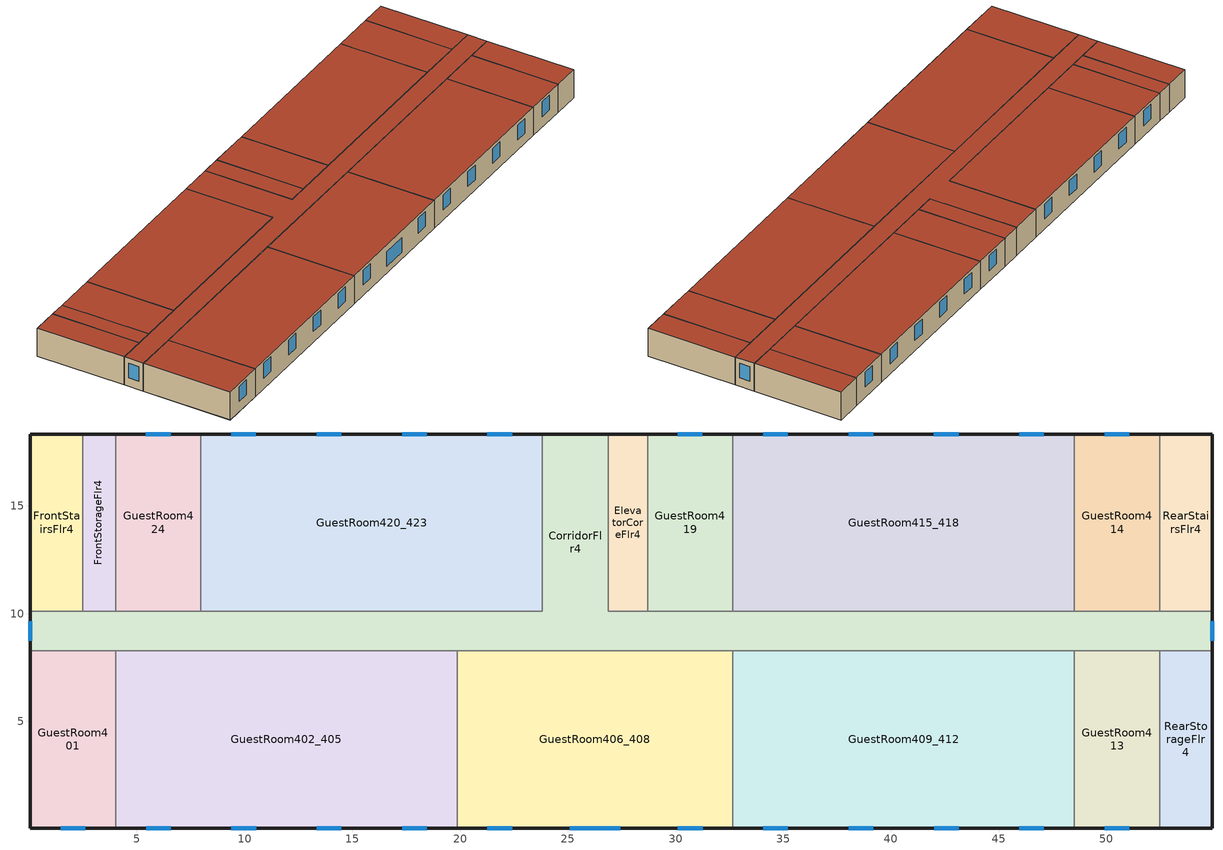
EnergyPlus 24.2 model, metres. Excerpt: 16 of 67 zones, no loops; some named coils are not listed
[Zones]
RearStairsFlr4
 floor to RearStairsFlr3 (int_slab_floor): 54.91,10.11 52.47,10.11 52.47,18.34 54.91,18.34 z8.84
 wall outside (nonres_ext_wall_top): 54.91,10.11 54.91,18.34 52.47,18.34 z8.84:11.58
 wall to GuestRoom414 (int_wall): 52.47,18.34 52.47,10.11 z8.84:11.58
 wall to CorridorFlr4 (int_wall): 52.47,10.11 54.91,10.11 z8.84:11.58
 roof outside (nonres_roof): 52.47,10.11 54.91,10.11 54.91,18.34 52.47,18.34 z11.58
CorridorFlr4
 floor to CorridorFlr3 (int_slab_floor): 54.91,8.28 0.05,8.28 0.05,10.11 23.82,10.11 23.82,18.34 26.87,18.34 26.87,10.11 54.91,10.11 z8.84
 wall outside (nonres_ext_wall_top): 54.91,8.28 54.91,10.11 / 26.87,18.34 23.82,18.34 / 0.05,10.11 0.05,8.28 z8.84:11.58
 wall to GuestRoom414 (int_wall): 52.47,10.11 48.51,10.11 z8.84:11.58
 wall to GuestRoom415_418 (int_wall): 48.51,10.11 32.66,10.11 z8.84:11.58
 wall to GuestRoom419 (int_wall): 32.66,10.11 28.7,10.11 z8.84:11.58
 wall to ElevatorCoreFlr4 (int_wall): 28.7,10.11 26.87,10.11 26.87,18.34 z8.84:11.58
 wall to GuestRoom420_423 (int_wall): 23.82,18.34 23.82,10.11 7.97,10.11 z8.84:11.58
 wall to GuestRoom424 (int_wall): 7.97,10.11 4.01,10.11 z8.84:11.58
 wall to FrontStorageFlr4 (int_wall): 4.01,10.11 2.49,10.11 z8.84:11.58
 wall to FrontStairsFlr4 (int_wall): 2.49,10.11 0.05,10.11 z8.84:11.58
 wall to GuestRoom401 (int_wall): 0.05,8.28 4.01,8.28 z8.84:11.58
 wall to GuestRoom402_405 (int_wall): 4.01,8.28 19.86,8.28 z8.84:11.58
 wall to GuestRoom406_408 (int_wall): 19.86,8.28 32.66,8.28 z8.84:11.58
 wall to GuestRoom409_412 (int_wall): 32.66,8.28 48.51,8.28 z8.84:11.58
 wall to GuestRoom413 (int_wall): 48.51,8.28 52.47,8.28 z8.84:11.58
 wall to RearStorageFlr4 (int_wall): 52.47,8.28 54.91,8.28 z8.84:11.58
 window (NonresWindow_U_0.248_SHGC_0.21): 54.91,8.73 54.91,9.66 / 0.05,9.66 0.05,8.73 z9.68:11.1
 roof outside (nonres_roof): 0.05,8.28 54.91,8.28 54.91,10.11 26.87,10.11 26.87,18.34 23.82,18.34 23.82,10.11 0.05,10.11 z11.58
RearStorageFlr4
 floor to RearStorageFlr3 (int_slab_floor): 54.91,0.05 52.47,0.05 52.47,8.28 54.91,8.28 z8.84
 wall outside (nonres_ext_wall_top): 52.47,0.05 54.91,0.05 54.91,8.28 z8.84:11.58
 wall to GuestRoom413 (int_wall): 52.47,8.28 52.47,0.05 z8.84:11.58
 roof outside (nonres_roof): 52.47,0.05 54.91,0.05 54.91,8.28 52.47,8.28 z11.58
GuestRoom401
 floor to GuestRoom301 (int_slab_floor): 4.01,0.05 0.05,0.05 0.05,8.28 4.01,8.28 z8.84
 wall outside (res_ext_wall_top): 0.05,8.28 0.05,0.05 4.01,0.05 z8.84:11.58
 wall to GuestRoom402_405 (int_wall): 4.01,0.05 4.01,8.28 z8.84:11.58
 window (ResWindow_U_0.248_SHGC_0.21): 1.46,0.05 2.6,0.05 z9.86:11.3
 roof outside (res_roof): 0.05,0.05 4.01,0.05 4.01,8.28 0.05,8.28 z11.58
GuestRoom402_405
 floor to GuestRoom302_305 (int_slab_floor): 19.86,0.05 4.01,0.05 4.01,8.28 19.86,8.28 z8.84
 wall outside (res_ext_wall_top): 4.01,0.05 19.86,0.05 z8.84:11.58
 wall to GuestRoom406_408 (int_wall): 19.86,0.05 19.86,8.28 z8.84:11.58
 window (ResWindow_U_0.248_SHGC_0.21): 5.42,0.05 6.56,0.05 / 9.39,0.05 10.53,0.05 / 13.35,0.05 14.49,0.05 / 17.31,0.05 18.45,0.05 z9.86:11.3
 roof outside (res_roof): 4.01,0.05 19.86,0.05 19.86,8.28 4.01,8.28 z11.58
GuestRoom406_408
 floor to GuestRoom306_308 (int_slab_floor): 32.66,0.05 19.86,0.05 19.86,8.28 32.66,8.28 z8.84
 wall outside (res_ext_wall_top): 19.86,0.05 32.66,0.05 z8.84:11.58
 wall to GuestRoom409_412 (int_wall): 32.66,0.05 32.66,8.28 z8.84:11.58
 window (ResWindow_U_0.248_SHGC_0.21): 21.27,0.05 22.41,0.05 / 30.11,0.05 31.25,0.05 z9.86:11.3; 25.08,0.05 27.44,0.05 z9.49:10.93
 roof outside (res_roof): 19.86,0.05 32.66,0.05 32.66,8.28 19.86,8.28 z11.58
GuestRoom409_412
 floor to GuestRoom309_312 (int_slab_floor): 48.51,0.05 32.66,0.05 32.66,8.28 48.51,8.28 z8.84
 wall outside (res_ext_wall_top): 32.66,0.05 48.51,0.05 z8.84:11.58
 wall to GuestRoom413 (int_wall): 48.51,0.05 48.51,8.28 z8.84:11.58
 window (ResWindow_U_0.248_SHGC_0.21): 34.07,0.05 35.22,0.05 / 38.04,0.05 39.18,0.05 / 42,0.05 43.14,0.05 / 45.96,0.05 47.1,0.05 z9.86:11.3
 roof outside (res_roof): 32.66,0.05 48.51,0.05 48.51,8.28 32.66,8.28 z11.58
GuestRoom413
 floor to GuestRoom313 (int_slab_floor): 52.47,0.05 48.51,0.05 48.51,8.28 52.47,8.28 z8.84
 wall outside (res_ext_wall_top): 48.51,0.05 52.47,0.05 z8.84:11.58
 window (ResWindow_U_0.248_SHGC_0.21): 49.92,0.05 51.07,0.05 z9.86:11.3
 roof outside (res_roof): 48.51,0.05 52.47,0.05 52.47,8.28 48.51,8.28 z11.58
GuestRoom414
 floor to GuestRoom314 (int_slab_floor): 52.47,10.11 48.51,10.11 48.51,18.34 52.47,18.34 z8.84
 wall outside (res_ext_wall_top): 52.47,18.34 48.51,18.34 z8.84:11.58
 wall to GuestRoom415_418 (int_wall): 48.51,18.34 48.51,10.11 z8.84:11.58
 window (ResWindow_U_0.248_SHGC_0.21): 51.06,18.34 49.92,18.34 z9.86:11.3
 roof outside (res_roof): 48.51,10.11 52.47,10.11 52.47,18.34 48.51,18.34 z11.58
GuestRoom415_418
 floor to GuestRoom315_318 (int_slab_floor): 48.51,10.11 32.66,10.11 32.66,18.34 48.51,18.34 z8.84
 wall outside (res_ext_wall_top): 48.51,18.34 32.66,18.34 z8.84:11.58
 wall to GuestRoom419 (int_wall): 32.66,18.34 32.66,10.11 z8.84:11.58
 window (ResWindow_U_0.248_SHGC_0.21): 47.1,18.34 45.96,18.34 / 43.14,18.34 42,18.34 / 39.18,18.34 38.03,18.34 / 35.21,18.34 34.07,18.34 z9.86:11.3
 roof outside (res_roof): 32.66,10.11 48.51,10.11 48.51,18.34 32.66,18.34 z11.58
ElevatorCoreFlr4
 floor to ElevatorCoreFlr3 (int_slab_floor): 28.7,10.11 26.87,10.11 26.87,18.34 28.7,18.34 z8.84
 wall outside (nonres_ext_wall_top): 28.7,18.34 26.87,18.34 z8.84:11.58
 wall to GuestRoom419 (int_wall): 28.7,10.11 28.7,18.34 z8.84:11.58
 roof outside (nonres_roof): 26.87,10.11 28.7,10.11 28.7,18.34 26.87,18.34 z11.58
GuestRoom419
 floor to GuestRoom319 (int_slab_floor): 32.66,10.11 28.7,10.11 28.7,18.34 32.66,18.34 z8.84
 wall outside (res_ext_wall_top): 32.66,18.34 28.7,18.34 z8.84:11.58
 window (ResWindow_U_0.248_SHGC_0.21): 31.25,18.34 30.11,18.34 z9.86:11.3
 roof outside (res_roof): 28.7,10.11 32.66,10.11 32.66,18.34 28.7,18.34 z11.58
GuestRoom420_423
 floor to GuestRoom320_323 (int_slab_floor): 23.82,10.11 7.97,10.11 7.97,18.34 23.82,18.34 z8.84
 wall outside (res_ext_wall_mid): 23.82,18.34 7.97,18.34 z8.84:11.58
 wall to GuestRoom424 (int_wall): 7.97,18.34 7.97,10.11 z8.84:11.58
 window (ResWindow_U_0.248_SHGC_0.21): 22.41,18.34 21.27,18.34 / 18.45,18.34 17.31,18.34 / 14.49,18.34 13.34,18.34 / 10.52,18.34 9.38,18.34 z9.86:11.3
 roof outside (res_roof): 7.97,10.11 23.82,10.11 23.82,18.34 7.97,18.34 z11.58
GuestRoom424
 floor to GuestRoom324 (int_slab_floor): 7.97,10.11 4.01,10.11 4.01,18.34 7.97,18.34 z8.84
 wall outside (res_ext_wall_top): 7.97,18.34 4.01,18.34 z8.84:11.58
 wall to FrontStorageFlr4 (int_wall): 4.01,18.34 4.01,10.11 z8.84:11.58
 window (ResWindow_U_0.248_SHGC_0.21): 6.56,18.34 5.42,18.34 z9.86:11.3
 roof outside (res_roof): 4.01,10.11 7.97,10.11 7.97,18.34 4.01,18.34 z11.58
FrontStorageFlr4
 floor to FrontStorageFlr3 (int_slab_floor): 4.01,10.11 2.49,10.11 2.49,18.34 4.01,18.34 z8.84
 wall outside (nonres_ext_wall_top): 4.01,18.34 2.49,18.34 z8.84:11.58
 wall to FrontStairsFlr4 (int_wall): 2.49,18.34 2.49,10.11 z8.84:11.58
 roof outside (nonres_roof): 2.49,10.11 4.01,10.11 4.01,18.34 2.49,18.34 z11.58
FrontStairsFlr4
 floor to FrontStairsFlr3 (int_slab_floor): 2.49,10.11 0.05,10.11 0.05,18.34 2.49,18.34 z8.84
 wall outside (nonres_ext_wall_top): 2.49,18.34 0.05,18.34 0.05,10.11 z8.84:11.58
 roof outside (nonres_roof): 0.05,10.11 2.49,10.11 2.49,18.34 0.05,18.34 z11.58
[Building]
HotelSmall: North Axis {deg}=180; Terrain=Suburbs; Loads Convergence Tolerance Value {W}=0.04; Temperature Convergence Tolerance Value {deltaC}=0.4; Solar Distribution=FullExterior; Maximum Number of Warmup Days=25; Minimum Number of Warmup Days=6
[Site:Location]
New.York-John.F.Kennedy.Intl.AP_NY_USA WMO=744860: Latitude {deg}=40.66; Longitude {deg}=-73.8; Time Zone {hr}=-5; Elevation {m}=7
[SizingPeriod:DesignDay] Day of Month=21; Dry-Bulb Temperature Range Modifier Type=DefaultMultipliers; Humidity Condition Type=Wetbulb; Barometric Pressure {Pa}=101241; Rain Indicator=No; Snow Indicator=No; Daylight Saving Time Indicator=No
Name | Month | Day Type | Maximum Dry-Bulb Temperature {C} | Daily Dry-Bulb Temperature Range {deltaC} | Wetbulb or DewPoint at Maximum Dry-Bulb {C} | Wind Speed {m/s} | Wind Direction {deg} | Solar Model Indicator | Sky Clearness | ASHRAE Clear Sky Optical Depth for Beam Irradiance (taub) | ASHRAE Clear Sky Optical Depth for Diffuse Irradiance (taud)
New.York-John.F.Kennedy.Intl.AP_NY_USA Ann Htg 99.6% Condns DB | 1 | WinterDesignDay | -10.7 | 0 | -10.7 | 7.5 | 320 | ASHRAEClearSky | 0
New.York-John.F.Kennedy.Intl.AP_NY_USA Ann Clg .4% Condns DB=>MWB | 7 | SummerDesignDay | 32.1 | 7.4 | 23.1 | 5.6 | 230 | ASHRAETau |  | 0.541 | 1.8
[Site:WaterMainsTemperature]
Calculation Method=Correlation; Annual Average Outdoor Air Temperature {C}=12.4667; Maximum Difference In Monthly Average Outdoor Air Temperatures {deltaC}=25.2
[Site:GroundTemperature:FCfactorMethod]
14, 7.3, 3.3, 1.2, -0.2, 5.6, 10.9, 16.1, 21.7, 25, 24.8, 19.9
[Material:NoMass] Thermal Absorptance=0.9; Solar Absorptance=0.7
Name | Roughness | Thermal Resistance {m2-K/W} | Visible Absorptance
CP02 CARPET PAD | VeryRough | 0.21648 | 0.8
Nonres_Roof_Insulation; Res_Roof_Insulation | MediumSmooth | 5.30668 | 0.7
Nonres_Exterior_Wall_Insulation_top; Res_Exterior_Wall_Insulation_top | MediumSmooth | 1.442 | 0.7
Res_Exterior_Wall_Insulation_mid | MediumSmooth | 1.8234 | 0.7
[Construction]
int_wall: G01 13mm gypsum board, G01 13mm gypsum board
int_slab_floor: 100mm Normalweight concrete floor, CP02 CARPET PAD
nonres_roof: F13 Built-up roofing, Nonres_Roof_Insulation, F08 Metal surface
res_roof: F13 Built-up roofing, Res_Roof_Insulation, F08 Metal surface
nonres_ext_wall_top: F07 25mm stucco, G01 16mm gypsum board, Nonres_Exterior_Wall_Insulation_top, G01 16mm gypsum board
res_ext_wall_mid: F07 25mm stucco, G01 16mm gypsum board, Res_Exterior_Wall_Insulation_mid, G01 16mm gypsum board
res_ext_wall_top: F07 25mm stucco, G01 16mm gypsum board, Res_Exterior_Wall_Insulation_top, G01 16mm gypsum board
NonresWindow_U_0.248_SHGC_0.21: Glazing Layer
ResWindow_U_0.248_SHGC_0.21: Residential Window Glazing Layer
[Material]
Name | Roughness | Thickness {m} | Conductivity {W/m-K} | Density {kg/m3} | Specific Heat {J/kg-K} | Thermal Absorptance | Solar Absorptance | Visible Absorptance
F07 25mm stucco | Smooth | 0.0254 | 0.72 | 1856 | 840 | 0.9 | 0.7 | 0.7
F08 Metal surface | Smooth | 0.0008 | 45.28 | 7824 | 500
F13 Built-up roofing | Rough | 0.0095 | 0.16 | 1120 | 1460 | 0.9 | 0.77
G01 13mm gypsum board | Smooth | 0.0127 | 0.16 | 800 | 1090 | 0.9 | 0.7 | 0.5
G01 16mm gypsum board | MediumSmooth | 0.0159 | 0.16 | 800 | 1090
100mm Normalweight concrete floor | MediumRough | 0.1016 | 2.31 | 2322 | 832
[WindowMaterial:SimpleGlazingSystem] U-Factor {W/m2-K}=1.40821; Solar Heat Gain Coefficient=0.21; Visible Transmittance=0.29
Glazing Layer; Residential Window Glazing Layer
[Zone] Type=1; Multiplier=1
RearStairsFlr4; CorridorFlr4; RearStorageFlr4; GuestRoom401; GuestRoom402_405; GuestRoom406_408; GuestRoom409_412; GuestRoom413; GuestRoom414; GuestRoom415_418; ElevatorCoreFlr4; GuestRoom419; GuestRoom420_423; GuestRoom424; FrontStorageFlr4; FrontStairsFlr4
[People] Number of People Calculation Method=People; Fraction Radiant=0.3; Sensible Heat Fraction=autocalculate; Activity Level Schedule=Activity_Sch; Mean Radiant Temperature Calculation Type=EnclosureAveraged
Name | Zone or ZoneList or Space or SpaceList | Number of People Schedule | Number of People
CorridorFlr4_People | CorridorFlr4 | AlwaysOff | 6.75
ElevatorCoreFlr4_People | ElevatorCoreFlr4 | AlwaysOff | 0.243
FrontStairsFlr4_People | FrontStairsFlr4 | AlwaysOff | 1.08
FrontStorageFlr4_People | FrontStorageFlr4 | AlwaysOff | 0.27
GuestRoom401_People | GuestRoom401 | GuestRoom_Occ_Sch | 1.5
GuestRoom402_405_People | GuestRoom402_405 | AlwaysOff | 6
GuestRoom406_408_People | GuestRoom406_408 | AlwaysOff | 4.5
GuestRoom409_412_People | GuestRoom409_412 | GuestRoom_Occ_Sch | 6
GuestRoom413_People | GuestRoom413 | AlwaysOff | 1.5
GuestRoom414_People | GuestRoom414 | AlwaysOff | 1.5
GuestRoom415_418_People | GuestRoom415_418 | GuestRoom_Occ_Sch | 6
GuestRoom419_People | GuestRoom419 | GuestRoom_Occ_Sch | 1.5
GuestRoom420_423_People | GuestRoom420_423 | GuestRoom_Occ_Sch | 6
GuestRoom424_People | GuestRoom424 | GuestRoom_Occ_Sch | 1.5
RearStairsFlr4_People | RearStairsFlr4 | AlwaysOff | 1.08
RearStorageFlr4_People | RearStorageFlr4 | AlwaysOff | 0.432
[Lights] Design Level Calculation Method=Watts/Area; Lighting Level {W}=0; Return Air Fraction=0; Fraction Radiant=0.7; Fraction Visible=0.2; Fraction Replaceable=1
Name | Zone or ZoneList or Space or SpaceList | Schedule | Watts per Floor Area {W/m2}
CorridorFlr4_Lights | CorridorFlr4 | ltg_sch_corridor | 5.115006
ElevatorCoreFlr4_Lights | ElevatorCoreFlr4 | ltg_sch_elevator | 0
FrontStairsFlr4_Lights | FrontStairsFlr4 | ltg_sch_stair | 4.553127
FrontStorageFlr4_Lights | FrontStorageFlr4 | ltg_sch_storage | 3.458439
GuestRoom401_Lights | GuestRoom401 | ltg_sch_guestroom | 4.4132
GuestRoom402_405_Lights | GuestRoom402_405 | alwaysoff | 4.4132
GuestRoom406_408_Lights | GuestRoom406_408 | alwaysoff | 4.4132
GuestRoom409_412_Lights | GuestRoom409_412 | ltg_sch_guestroom | 4.4132
GuestRoom413_Lights | GuestRoom413 | alwaysoff | 4.4132
GuestRoom414_Lights | GuestRoom414 | alwaysoff | 4.4132
GuestRoom415_418_Lights | GuestRoom415_418 | ltg_sch_guestroom | 4.4132
GuestRoom419_Lights | GuestRoom419 | ltg_sch_guestroom | 4.4132
GuestRoom420_423_Lights | GuestRoom420_423 | ltg_sch_guestroom | 4.4132
GuestRoom424_Lights | GuestRoom424 | ltg_sch_guestroom | 4.4132
RearStairsFlr4_Lights | RearStairsFlr4 | ltg_sch_stair | 4.553127
RearStorageFlr4_Lights | RearStorageFlr4 | ltg_sch_storage | 3.458439
[ElectricEquipment] Fraction Latent=0; Fraction Radiant=0.5; Fraction Lost=0
Name | Zone or ZoneList or Space or SpaceList | Schedule | Design Level Calculation Method | Design Level {W} | Watts per Floor Area {W/m2}
CorridorFlr4_PlugLoad | CorridorFlr4 | AlwaysOff | EquipmentLevel | 0
ElevatorCoreFlr4_PlugLoad | ElevatorCoreFlr4 | AlwaysOff | EquipmentLevel | 0
FrontStairsFlr4_PlugLoad | FrontStairsFlr4 | AlwaysOff | EquipmentLevel | 0
FrontStorageFlr4_PlugLoad | FrontStorageFlr4 | AlwaysOff | EquipmentLevel | 0
GuestRoom401_PlugLoad | GuestRoom401 | Guestroom_Eqp_Sch_Adva | Watts/Area |  | 11.8935
GuestRoom402_405_PlugLoad | GuestRoom402_405 | AlwaysOff | Watts/Area |  | 11.8935
GuestRoom406_408_PlugLoad | GuestRoom406_408 | AlwaysOff | Watts/Area |  | 11.8935
GuestRoom409_412_PlugLoad | GuestRoom409_412 | Guestroom_Eqp_Sch_Adva | Watts/Area |  | 11.8935
GuestRoom413_PlugLoad | GuestRoom413 | AlwaysOff | Watts/Area |  | 11.8935
GuestRoom414_PlugLoad | GuestRoom414 | AlwaysOff | Watts/Area |  | 11.8935
GuestRoom415_418_PlugLoad | GuestRoom415_418 | Guestroom_Eqp_Sch_Adva | Watts/Area |  | 11.8935
GuestRoom419_PlugLoad | GuestRoom419 | Guestroom_Eqp_Sch_Adva | Watts/Area |  | 11.8935
GuestRoom420_423_PlugLoad | GuestRoom420_423 | Guestroom_Eqp_Sch_Adva | Watts/Area |  | 11.8935
GuestRoom424_PlugLoad | GuestRoom424 | Guestroom_Eqp_Sch_Adva | Watts/Area |  | 11.8935
RearStairsFlr4_PlugLoad | RearStairsFlr4 | AlwaysOff | EquipmentLevel | 0
RearStorageFlr4_PlugLoad | RearStorageFlr4 | AlwaysOff | EquipmentLevel | 0
[ZoneInfiltration:DesignFlowRate] Design Flow Rate Calculation Method=Flow/ExteriorWallArea; Design Flow Rate {m3/s}=0; Flow Rate per Exterior Surface Area {m3/s-m2}=0.000569572; Constant Term Coefficient=0; Temperature Term Coefficient=0; Velocity Term Coefficient=0.224; Velocity Squared Term Coefficient=0
Name | Zone or ZoneList or Space or SpaceList | Schedule
CorridorFlr4_Infiltration | CorridorFlr4 | AlwaysOn
ElevatorCoreFlr4_Infiltration | ElevatorCoreFlr4 | AlwaysOn
FrontStairsFlr4_Infiltration | FrontStairsFlr4 | AlwaysOn
FrontStorageFlr4_Infiltration | FrontStorageFlr4 | AlwaysOn
GuestRoom401_Infiltration | GuestRoom401 | GuestRoom_Infil_Sch
GuestRoom402_405_Infiltration | GuestRoom402_405 | GuestRoom_Infil_Sch
GuestRoom406_408_Infiltration | GuestRoom406_408 | GuestRoom_Infil_Sch
GuestRoom409_412_Infiltration | GuestRoom409_412 | GuestRoom_Infil_Sch
GuestRoom413_Infiltration | GuestRoom413 | GuestRoom_Infil_Sch
GuestRoom414_Infiltration | GuestRoom414 | GuestRoom_Infil_Sch
GuestRoom415_418_Infiltration | GuestRoom415_418 | GuestRoom_Infil_Sch
GuestRoom419_Infiltration | GuestRoom419 | GuestRoom_Infil_Sch
GuestRoom420_423_Infiltration | GuestRoom420_423 | GuestRoom_Infil_Sch
GuestRoom424_Infiltration | GuestRoom424 | GuestRoom_Infil_Sch
RearStairsFlr4_Infiltration | RearStairsFlr4 | AlwaysOn
RearStorageFlr4_Infiltration | RearStorageFlr4 | AlwaysOn
[Exterior:Lights]
Exterior_Lights: Schedule=Exterior_Lgt_ALWAYS_ON; Design Level {W}=2361.05; Control Option=AstronomicalClock
[ThermostatSetpoint:DualSetpoint]
Name | Heating Setpoint Temperature Schedule | Cooling Setpoint Temperature Schedule
VacGuestRoom Thermostat Dual SP Control | VacGuestRoom_HtgSP_Sch | VacGuestRoom_ClgSP_Sch
S OccGuestRoom Thermostat Dual SP Control | OBCReset_S_OccGuestRoom_HtgSP_Sch_20min | OBCReset_S_OccGuestRoom_ClgSP_Sch_20min
N OccGuestRoom Thermostat Dual SP Control | OBCReset_N_OccGuestRoom_HtgSP_Sch_20min | OBCReset_N_OccGuestRoom_ClgSP_Sch_20min
CommonArea Thermostat Dual SP Control | CommonArea_HtgSP_Sch | CommonArea_ClgSP_Sch
[ThermostatSetpoint:SingleHeating]
SemiHeated_HtgSP: Setpoint Temperature Schedule=SemiHeated_HtgSP_Sch
[Sizing:Zone] Zone Cooling Design Supply Air Temperature Input Method=SupplyAirTemperature; Zone Cooling Design Supply Air Temperature {C}=14; Zone Heating Design Supply Air Temperature Input Method=SupplyAirTemperature; Zone Heating Design Supply Air Temperature {C}=50; Zone Cooling Design Supply Air Humidity Ratio {kgWater/kgDryAir}=0.008; Zone Heating Design Supply Air Humidity Ratio {kgWater/kgDryAir}=0.008; Cooling Design Air Flow Method=DesignDay; Cooling Design Air Flow Rate {m3/s}=0; Cooling Minimum Air Flow Fraction=0; Heating Design Air Flow Method=DesignDay; Heating Design Air Flow Rate {m3/s}=0; Zone Load Sizing Method=Sensible Load Only No Latent Load; Zone Latent Cooling Design Supply Air Humidity Ratio Input Method=HumidityRatioDifference; Zone Cooling Design Supply Air Humidity Ratio Difference {kgWater/kgDryAir}=0.005; Zone Latent Heating Design Supply Air Humidity Ratio Input Method=HumidityRatioDifference; Zone Humidification Design Supply Air Humidity Ratio Difference {kgWater/kgDryAir}=0.005
Name | Design Specification Outdoor Air Object
GuestRoom401 | SZ DSOA GuestRoom401
GuestRoom402_405 | SZ DSOA GuestRoom402_405
GuestRoom406_408 | SZ DSOA GuestRoom406_408
GuestRoom409_412 | SZ DSOA GuestRoom409_412
GuestRoom413 | SZ DSOA GuestRoom413
GuestRoom414 | SZ DSOA GuestRoom414
GuestRoom415_418 | SZ DSOA GuestRoom415_418
GuestRoom419 | SZ DSOA GuestRoom419
GuestRoom420_423 | SZ DSOA GuestRoom420_423
GuestRoom424 | SZ DSOA GuestRoom424
CorridorFlr4 | SZ DSOA CorridorFlr4
FrontStairsFlr4 | SZ DSOA FrontStairsFlr4
RearStairsFlr4 | SZ DSOA RearStairsFlr4
[DesignSpecification:OutdoorAir] Outdoor Air Method=Flow/Area
Name | Outdoor Air Flow per Zone Floor Area {m3/s-m2}
SZ DSOA GuestRoom401; SZ DSOA GuestRoom402_405; SZ DSOA GuestRoom409_412; SZ DSOA GuestRoom413; SZ DSOA GuestRoom414; SZ DSOA GuestRoom415_418; SZ DSOA GuestRoom419; SZ DSOA GuestRoom420_423; SZ DSOA GuestRoom424 | 0.000413347
SZ DSOA GuestRoom406_408 | 0.000405593
SZ DSOA CorridorFlr4; SZ DSOA FrontStairsFlr4; SZ DSOA RearStairsFlr4 | 0.0003048
[ZoneControl:Thermostat]
Name | Zone or ZoneList | Control Type Schedule | Control 1
GuestRoom401 Thermostat | GuestRoom401 | COMPACT HVAC-ALWAYS 4 | N OccGuestRoom Thermostat Dual SP Control
GuestRoom402_405 Thermostat | GuestRoom402_405 | COMPACT HVAC-ALWAYS 4 | VacGuestRoom Thermostat Dual SP Control
GuestRoom406_408 Thermostat | GuestRoom406_408 | COMPACT HVAC-ALWAYS 4 | VacGuestRoom Thermostat Dual SP Control
GuestRoom409_412 Thermostat | GuestRoom409_412 | COMPACT HVAC-ALWAYS 4 | N OccGuestRoom Thermostat Dual SP Control
GuestRoom413 Thermostat | GuestRoom413 | COMPACT HVAC-ALWAYS 4 | VacGuestRoom Thermostat Dual SP Control
GuestRoom414 Thermostat | GuestRoom414 | COMPACT HVAC-ALWAYS 4 | VacGuestRoom Thermostat Dual SP Control
GuestRoom415_418 Thermostat | GuestRoom415_418 | COMPACT HVAC-ALWAYS 4 | S OccGuestRoom Thermostat Dual SP Control
GuestRoom419 Thermostat | GuestRoom419 | COMPACT HVAC-ALWAYS 4 | S OccGuestRoom Thermostat Dual SP Control
GuestRoom420_423 Thermostat | GuestRoom420_423 | COMPACT HVAC-ALWAYS 4 | S OccGuestRoom Thermostat Dual SP Control
GuestRoom424 Thermostat | GuestRoom424 | COMPACT HVAC-ALWAYS 4 | S OccGuestRoom Thermostat Dual SP Control
CorridorFlr4 Thermostat | CorridorFlr4 | COMPACT HVAC-ALWAYS 4 | CommonArea Thermostat Dual SP Control
FrontStairsFlr4 Thermostat | FrontStairsFlr4 | COMPACT HVAC-ALWAYS 1 | SemiHeated_HtgSP
RearStairsFlr4 Thermostat | RearStairsFlr4 | COMPACT HVAC-ALWAYS 1 | SemiHeated_HtgSP
[ZoneHVAC:PackagedTerminalAirConditioner] Availability Schedule=COMPACT HVAC-ALWAYS 1; Cooling Supply Air Flow Rate {m3/s}=Autosize; Heating Supply Air Flow Rate {m3/s}=Autosize; No Load Supply Air Flow Rate {m3/s}=Autosize; No Load Supply Air Flow Rate Control Set To Low Speed=No; Cooling Outdoor Air Flow Rate {m3/s}=Autosize; Heating Outdoor Air Flow Rate {m3/s}=Autosize; No Load Outdoor Air Flow Rate {m3/s}=Autosize; Fan Placement=DrawThrough
Name | Supply Air Fan | Heating Coil | Cooling Coil | Supply Air Fan Operating Mode Schedule
213 PTAC | 213 PTAC Supply Fan | 213 PTAC Heating Coil | 213 PTAC PTAC Cooling Coil | Occ_Guestroom_Vent_Ctrl_20min
214 PTAC | 214 PTAC Supply Fan | 214 PTAC Heating Coil | 214 PTAC PTAC Cooling Coil | Occ_Guestroom_Vent_Ctrl_20min
215_218 PTAC | 215_218 PTAC Supply Fan | 215_218 PTAC Heating Coil | 215_218 PTAC PTAC Cooling Coil | Vac_Guestroom_Vent_Ctrl
219 PTAC | 219 PTAC Supply Fan | 219 PTAC Heating Coil | 219 PTAC PTAC Cooling Coil | Occ_Guestroom_Vent_Ctrl_20min
220_223 PTAC | 220_223 PTAC Supply Fan | 220_223 PTAC Heating Coil | 220_223 PTAC PTAC Cooling Coil | Occ_Guestroom_Vent_Ctrl_20min
224 PTAC | 224 PTAC Supply Fan | 224 PTAC Heating Coil | 224 PTAC PTAC Cooling Coil | Occ_Guestroom_Vent_Ctrl_20min
301 PTAC | 301 PTAC Supply Fan | 301 PTAC Heating Coil | 301 PTAC PTAC Cooling Coil | Vac_Guestroom_Vent_Ctrl
302_305 PTAC | 302_305 PTAC Supply Fan | 302_305 PTAC Heating Coil | 302_305 PTAC PTAC Cooling Coil | Vac_Guestroom_Vent_Ctrl
306_308 PTAC | 306_308 PTAC Supply Fan | 306_308 PTAC Heating Coil | 306_308 PTAC PTAC Cooling Coil | Vac_Guestroom_Vent_Ctrl
309_312 PTAC | 309_312 PTAC Supply Fan | 309_312 PTAC Heating Coil | 309_312 PTAC PTAC Cooling Coil | Occ_Guestroom_Vent_Ctrl_20min
313 PTAC | 313 PTAC Supply Fan | 313 PTAC Heating Coil | 313 PTAC PTAC Cooling Coil | Vac_Guestroom_Vent_Ctrl
314 PTAC | 314 PTAC Supply Fan | 314 PTAC Heating Coil | 314 PTAC PTAC Cooling Coil | Occ_Guestroom_Vent_Ctrl_20min
315_318 PTAC | 315_318 PTAC Supply Fan | 315_318 PTAC Heating Coil | 315_318 PTAC PTAC Cooling Coil | Occ_Guestroom_Vent_Ctrl_20min
319 PTAC | 319 PTAC Supply Fan | 319 PTAC Heating Coil | 319 PTAC PTAC Cooling Coil | Vac_Guestroom_Vent_Ctrl
320_323 PTAC | 320_323 PTAC Supply Fan | 320_323 PTAC Heating Coil | 320_323 PTAC PTAC Cooling Coil | Occ_Guestroom_Vent_Ctrl_20min
324 PTAC | 324 PTAC Supply Fan | 324 PTAC Heating Coil | 324 PTAC PTAC Cooling Coil | Vac_Guestroom_Vent_Ctrl
401 PTAC | 401 PTAC Supply Fan | 401 PTAC Heating Coil | 401 PTAC PTAC Cooling Coil | Occ_Guestroom_Vent_Ctrl_20min
402_405 PTAC | 402_405 PTAC Supply Fan | 402_405 PTAC Heating Coil | 402_405 PTAC PTAC Cooling Coil | Vac_Guestroom_Vent_Ctrl
406_408 PTAC | 406_408 PTAC Supply Fan | 406_408 PTAC Heating Coil | 406_408 PTAC PTAC Cooling Coil | Vac_Guestroom_Vent_Ctrl
409_412 PTAC | 409_412 PTAC Supply Fan | 409_412 PTAC Heating Coil | 409_412 PTAC PTAC Cooling Coil | Occ_Guestroom_Vent_Ctrl_20min
413 PTAC | 413 PTAC Supply Fan | 413 PTAC Heating Coil | 413 PTAC PTAC Cooling Coil | Vac_Guestroom_Vent_Ctrl
414 PTAC | 414 PTAC Supply Fan | 414 PTAC Heating Coil | 414 PTAC PTAC Cooling Coil | Vac_Guestroom_Vent_Ctrl
415_418 PTAC | 415_418 PTAC Supply Fan | 415_418 PTAC Heating Coil | 415_418 PTAC PTAC Cooling Coil | Occ_Guestroom_Vent_Ctrl_20min
419 PTAC | 419 PTAC Supply Fan | 419 PTAC Heating Coil | 419 PTAC PTAC Cooling Coil | Occ_Guestroom_Vent_Ctrl_20min
420_423 PTAC | 420_423 PTAC Supply Fan | 420_423 PTAC Heating Coil | 420_423 PTAC PTAC Cooling Coil | Occ_Guestroom_Vent_Ctrl_20min
424 PTAC | 424 PTAC Supply Fan | 424 PTAC Heating Coil | 424 PTAC PTAC Cooling Coil | Occ_Guestroom_Vent_Ctrl_20min
CorridorFlr1 PTAC | CorridorFlr1 PTAC Supply Fan | CorridorFlr1 PTAC Heating Coil | CorridorFlr1 PTAC PTAC Cooling Coil | AlwaysOn
CorridorFlr2 PTAC | CorridorFlr2 PTAC Supply Fan | CorridorFlr2 PTAC Heating Coil | CorridorFlr2 PTAC PTAC Cooling Coil | AlwaysOn
CorridorFlr3 PTAC | CorridorFlr3 PTAC Supply Fan | CorridorFlr3 PTAC Heating Coil | CorridorFlr3 PTAC PTAC Cooling Coil | AlwaysOn
CorridorFlr4 PTAC | CorridorFlr4 PTAC Supply Fan | CorridorFlr4 PTAC Heating Coil | CorridorFlr4 PTAC PTAC Cooling Coil | AlwaysOn
[Zone equipment]
GuestRoom401: 401 PTAC
GuestRoom402_405: 402_405 PTAC
GuestRoom406_408: 406_408 PTAC
GuestRoom409_412: 409_412 PTAC
GuestRoom413: 413 PTAC
GuestRoom414: 414 PTAC
GuestRoom415_418: 415_418 PTAC
GuestRoom419: 419 PTAC
GuestRoom420_423: 420_423 PTAC
GuestRoom424: 424 PTAC
CorridorFlr4: CorridorFlr4 PTAC
FrontStairsFlr4: FrontStairsFlr4 Unit Heater
RearStairsFlr4: RearStairsFlr4 Unit Heater
[Fan:OnOff] Availability Schedule=AlwaysOn; Fan Total Efficiency=0.52; Pressure Rise {Pa}=331.17; Maximum Flow Rate {m3/s}=autosize; Motor Efficiency=0.8; Motor In Airstream Fraction=1
101 PTAC Supply Fan; 102 PTAC Supply Fan; 103 PTAC Supply Fan; 104 PTAC Supply Fan; 105 PTAC Supply Fan; 201 PTAC Supply Fan; 202_205 PTAC Supply Fan; 206_208 PTAC Supply Fan; 209_212 PTAC Supply Fan; 213 PTAC Supply Fan; 214 PTAC Supply Fan; 215_218 PTAC Supply Fan; 219 PTAC Supply Fan; 220_223 PTAC Supply Fan; 224 PTAC Supply Fan; 301 PTAC Supply Fan; 302_305 PTAC Supply Fan; 306_308 PTAC Supply Fan; 309_312 PTAC Supply Fan; 313 PTAC Supply Fan; 314 PTAC Supply Fan; 315_318 PTAC Supply Fan; 319 PTAC Supply Fan; 320_323 PTAC Supply Fan; 324 PTAC Supply Fan; 401 PTAC Supply Fan; 402_405 PTAC Supply Fan; 406_408 PTAC Supply Fan; 409_412 PTAC Supply Fan; 413 PTAC Supply Fan; 414 PTAC Supply Fan; 415_418 PTAC Supply Fan; 419 PTAC Supply Fan; 420_423 PTAC Supply Fan; 424 PTAC Supply Fan; CorridorFlr1 PTAC Supply Fan; CorridorFlr2 PTAC Supply Fan; CorridorFlr3 PTAC Supply Fan; CorridorFlr4 PTAC Supply Fan
[ZoneVentilation:WindandStackOpenArea] Opening Area {m2}=0.0021; Opening Area Fraction Schedule=Sliding_Doors_Ventilation_Availability_SCH; Opening Effectiveness=autocalculate; Height Difference {m}=5.7909; Discharge Coefficient for Opening=autocalculate; Minimum Indoor Temperature {C}=18.89; Maximum Indoor Temperature {C}=25.56; Delta Temperature {deltaC}=-100; Minimum Outdoor Temperature {C}=15.56; Maximum Outdoor Temperature {C}=23.89; Maximum Wind Speed {m/s}=40
Name | Zone or Space | Effective Angle {deg}
GuestRoom401 Sliding Door Ventilation | GuestRoom401 | 0
GuestRoom409_412 Sliding Door Ventilation | GuestRoom409_412 | 0
GuestRoom415_418 Sliding Door Ventilation | GuestRoom415_418 | 180
GuestRoom419 Sliding Door Ventilation | GuestRoom419 | 180
GuestRoom420_423 Sliding Door Ventilation | GuestRoom420_423 | 180
GuestRoom424 Sliding Door Ventilation | GuestRoom424 | 180
[ZoneHVAC:UnitHeater] Availability Schedule=AlwaysOn; Maximum Supply Air Flow Rate {m3/s}=AUTOSIZE; Supply Air Fan Operation During No Heating=Yes; Maximum Hot Water or Steam Flow Rate {m3/s}=AUTOSIZE; Minimum Hot Water or Steam Flow Rate {m3/s}=0; Heating Convergence Tolerance=0.001
Name | Supply Air Fan | Heating Coil
FrontStairsFlr1 Unit Heater | FrontStairsFlr1 UnitHeater Fan | FrontStairsFlr1 UnitHeater Heating Coil
FrontStairsFlr2 Unit Heater | FrontStairsFlr2 UnitHeater Fan | FrontStairsFlr2 UnitHeater Heating Coil
FrontStairsFlr3 Unit Heater | FrontStairsFlr3 UnitHeater Fan | FrontStairsFlr3 UnitHeater Heating Coil
FrontStairsFlr4 Unit Heater | FrontStairsFlr4 UnitHeater Fan | FrontStairsFlr4 UnitHeater Heating Coil
RearStairsFlr1 Unit Heater | RearStairsFlr1 UnitHeater Fan | RearStairsFlr1 UnitHeater Heating Coil
RearStairsFlr2 Unit Heater | RearStairsFlr2 UnitHeater Fan | RearStairsFlr2 UnitHeater Heating Coil
RearStairsFlr3 Unit Heater | RearStairsFlr3 UnitHeater Fan | RearStairsFlr3 UnitHeater Heating Coil
RearStairsFlr4 Unit Heater | RearStairsFlr4 UnitHeater Fan | RearStairsFlr4 UnitHeater Heating Coil
MechanicalRoomFlr1 Unit Heater | MechRm UnitHeater Fan | MechRm UnitHeater Heating Coil
[Fan:ConstantVolume] Availability Schedule=AlwaysOn; Fan Total Efficiency=0.536; Pressure Rise {Pa}=49.8; Maximum Flow Rate {m3/s}=AUTOSIZE; Motor Efficiency=0.825; Motor In Airstream Fraction=1
FrontStairsFlr1 UnitHeater Fan; FrontStairsFlr2 UnitHeater Fan; FrontStairsFlr3 UnitHeater Fan; FrontStairsFlr4 UnitHeater Fan; RearStairsFlr1 UnitHeater Fan; RearStairsFlr2 UnitHeater Fan; RearStairsFlr3 UnitHeater Fan; RearStairsFlr4 UnitHeater Fan; MechRm UnitHeater Fan
[AvailabilityManager:Scheduled] Schedule=COMPACT HVAC-ALWAYS 1
SAC_FrontOffice Availability Manager; SAC_FrontLounge Availability Manager; SAC_MeetingRoom Availability Manager; SAC_EmployeeLounge Availability Manager; SAC_ExerciseCenter Availability Manager; SAC_Restroom Availability Manager
[EnergyManagementSystem:Actuator] Actuated Component Type=Schedule:Compact; Actuated Component Control Type=Schedule Value
Name | Actuated Component Unique
S_LivingUnit_CLGSETP_Actuator | OBCReset_S_OccGuestRoom_ClgSP_Sch_20min
S_LivingUnit_HTGSETP_Actuator | OBCReset_S_OccGuestRoom_HtgSP_Sch_20min
N_LivingUnit_CLGSETP_Actuator | OBCReset_N_OccGuestRoom_ClgSP_Sch_20min
N_LivingUnit_HTGSETP_Actuator | OBCReset_N_OccGuestRoom_HtgSP_Sch_20min
[EnergyManagementSystem:ProgramCallingManager]
Door_Switch_Enabled_Thermostat_Reset: BeginTimestepBeforePredictor; Door_Switch_Enabled_Thermostat_Reset_Program_N_LivingUnit; Door_Switch_Enabled_Thermostat_Reset_Program_S_LivingUnit
init_timesteps_after_doorshut_south_Program Manager: BeginNewEnvironment; init_timesteps_after_doorshut
[EnergyManagementSystem:GlobalVariable]
timesteps_after_doorshut_south
timesteps_after_doorshut_north
[EnergyManagementSystem:Program]
init_timesteps_after_doorshut: SET timesteps_after_doorshut_south = 0; SET timesteps_after_doorshut_north = 0
Door_Switch_Enabled_Thermostat_Reset_Program_S_LivingUnit: IF (S_Sliding_Door_Ventilation_Sensor > 0); SET timesteps_after_doorshut_south = 0; SET S_LivingUnit_CLGSETP_Actuator = 32.22; SET S_LivingUnit_HTGSETP_Actuator = 12.78; ELSEIF S_LivingUnit_CLGSETP_Actuator > 24.4; SET timesteps_after_doorshut_south = timesteps_after_doorshut_south + 1; IF timesteps_after_doorshut_south == 1; SET S_LivingUnit_CLGSETP_Actuator = 30; SET S_LivingUnit_HTGSETP_Actuator = 14; ELSEIF timesteps_after_doorshut_south == 2; SET S_LivingUnit_CLGSETP_Actuator = 28; SET S_LivingUnit_HTGSETP_Actuator = 16; ELSEIF timesteps_after_doorshut_south == 3; SET S_LivingUnit_CLGSETP_Actuator = 26; SET S_LivingUnit_HTGSETP_Actuator = 18; ELSEIF timesteps_after_doorshut_south == 4; SET S_LivingUnit_CLGSETP_Actuator = 25; SET S_LivingUnit_HTGSETP_Actuator = 20; SET S_LivingUnit_CLGSETP_Actuator = null; SET S_LivingUnit_HTGSETP_Actuator = null; ENDIF; ELSE; SET timesteps_after_doorshut_south = 0; SET S_LivingUnit_CLGSETP_Actuator = null; SET S_LivingUnit_HTGSETP_Actuator = null; ENDIF
Door_Switch_Enabled_Thermostat_Reset_Program_N_LivingUnit: IF (N_Sliding_Door_Ventilation_Sensor > 0); SET timesteps_after_doorshut_north = 0; SET N_LivingUnit_CLGSETP_Actuator = 32.22; SET N_LivingUnit_HTGSETP_Actuator = 12.78; ELSEIF N_LivingUnit_CLGSETP_Actuator > 24.4; SET timesteps_after_doorshut_north = timesteps_after_doorshut_north + 1; IF timesteps_after_doorshut_north == 1; SET N_LivingUnit_CLGSETP_Actuator = 30; SET N_LivingUnit_HTGSETP_Actuator = 14; ELSEIF timesteps_after_doorshut_north == 2; SET N_LivingUnit_CLGSETP_Actuator = 28; SET N_LivingUnit_HTGSETP_Actuator = 16; ELSEIF timesteps_after_doorshut_north == 3; SET N_LivingUnit_CLGSETP_Actuator = 26; SET N_LivingUnit_HTGSETP_Actuator = 18; ELSEIF timesteps_after_doorshut_north == 4; SET N_LivingUnit_CLGSETP_Actuator = 25; SET N_LivingUnit_HTGSETP_Actuator = 20; SET N_LivingUnit_CLGSETP_Actuator = null; SET N_LivingUnit_HTGSETP_Actuator = null; ENDIF; ELSE; SET timesteps_after_doorshut_north = 0; SET N_LivingUnit_CLGSETP_Actuator = null; SET N_LivingUnit_HTGSETP_Actuator = null; ENDIF
[EnergyManagementSystem:OutputVariable] Type of Data in Variable=Averaged; Update Frequency=ZoneTimeStep
Name | EMS Variable
timesteps_after_doorshut_south | timesteps_after_doorshut_south
timesteps_after_doorshut_north | timesteps_after_doorshut_north
[Schedule:Compact]
Exterior_Lgt_ALWAYS_ON; AlwaysOn; COMPACT HVAC-ALWAYS 1: Through: 12/31, For: AllDays, Until: 24:00, 1
AlwaysOff: Through: 12/31, For: AllDays, Until: 24:00, 0
COMPACT HVAC-ALWAYS 4: Through: 12/31, For: AllDays, Until: 24:00, 4
GuestRoom_Occ_Sch: Through: 12/31, For: Weekdays, Until: 06:00, 1, Until: 07:00, 0.77, Until: 09:00, 0.43, Until: 15:00, 0.2, Until: 16:00, 0.31, Until: 19:00, 0.54, Until: 21:00, 0.77, Until: 22:00, 0.89, Until: 24:00, 1, For: Saturday Sunday Holidays, Until: 06:00, 1, Until: 07:00, 0.77, Until: 09:00, 0.53, Until: 17:00, 0.3, Until: 18:00, 0.53, Until: 19:00, 0.54, Until: 21:00, 0.65, Until: 24:00, 0.77, For: WinterDesignDay, Until: 24:00, 0, For: SummerDesignDay CustomDay1 CustomDay2, Until: 24:00, 1
GuestRoom_Eqp_Sch_Adva: Through: 12/31, For: Weekdays, Until: 06:00, 0.09, Until: 07:00, 0.62, Until: 08:00, 0.9, Until: 10:00, 0.43, Until: 16:00, 0.12, Until: 17:00, 0.19, Until: 19:00, 0.48, Until: 20:00, 0.46, Until: 21:00, 0.62, Until: 22:00, 0.69, Until: 23:00, 0.34, Until: 24:00, 0.09, For: Saturday Sunday Holidays, Until: 06:00, 0.09, Until: 07:00, 0.3, Until: 08:00, 0.62, Until: 09:00, 0.9, Until: 10:00, 0.62, Until: 16:00, 0.13, Until: 17:00, 0.21, Until: 18:00, 0.4, Until: 19:00, 0.48, Until: 20:00, 0.46, Until: 21:00, 0.62, Until: 22:00, 0.69, Until: 23:00, 0.34, Until: 24:00, 0.09, For: WinterDesignDay, Until: 24:00, 0, For: SummerDesignDay CustomDay1 CustomDay2, Until: 24:00, 1
SemiHeated_HtgSP_Sch: Through: 12/31, For: AllDays, Until: 24:00, 7.2
VacGuestRoom_HtgSP_Sch: Through: 12/31, For: SummerDesignDay WinterDesignDay, Until: 24:00, 21.111, For: AllOtherDays, Until: 24:00, 15.556
VacGuestRoom_ClgSP_Sch: Through: 12/31, For: SummerDesignDay WinterDesignDay, Until: 24:00, 21.111, For: AllOtherDays, Until: 24:00, 26.667
OBCReset_S_OccGuestRoom_HtgSP_Sch_20min; OBCReset_N_OccGuestRoom_HtgSP_Sch_20min: Through: 12/31, For: SummerDesignDay WinterDesignDay, Until: 24:00, 21.111, For: AllOtherDays, Until: 7:50, 21.111, Until: 9:00, 18.889, Until: 10:50, 21.111, Until: 16:10, 18.889, Until: 17:50, 21.111, Until: 19:00, 18.889, Until: 24:00, 21.111
OBCReset_S_OccGuestRoom_ClgSP_Sch_20min; OBCReset_N_OccGuestRoom_ClgSP_Sch_20min: Through: 12/31, For: SummerDesignDay WinterDesignDay, Until: 24:00, 21.111, For: AllOtherDays, Until: 7:50, 21.111, Until: 9:00, 23.333, Until: 10:50, 21.111, Until: 16:10, 23.333, Until: 17:50, 21.111, Until: 19:00, 23.333, Until: 24:00, 21.111
Occ_Guestroom_Vent_Ctrl_20min: Through: 12/31, For: SummerDesignDay WinterDesignDay, Until: 24:00, 1, For: AllOtherDays, Until: 7:50, 1, Until: 9:00, 0, Until: 10:50, 1, Until: 13:00, 0, Until: 14:00, 1, Until: 16:10, 0, Until: 17:50, 1, Until: 19:00, 0, Until: 24:00, 1
CommonArea_HtgSP_Sch: Through: 12/31, For: AllDays, Until: 24:00, 21.111
CommonArea_ClgSP_Sch: Through: 12/31, For: AllDays, Until: 24:00, 23.889
GuestRoom_Infil_Sch: Through: 12/31, For: Weekdays Saturday Sunday Holidays, Until: 24:00, 0.25, For: WinterDesignDay, Until: 24:00, 0.25, For: SummerDesignDay CustomDay1 CustomDay2, Until: 24:00, 0.25
Activity_Sch: Through: 12/31, For: AllDays, Until: 24:00, 132
Vac_Guestroom_Vent_Ctrl: Through: 12/31, For: SummerDesignDay WinterDesignDay, Until: 24:00, 1, For: AllOtherDays, Until: 15:00, 0, Until: 16:00, 1, Until: 24:00, 0
Sliding_Doors_Ventilation_Availability_SCH: Through: 12/31, For: WinterDesignDay SummerDesignDay, Until: 24:00, 0, For: Allotherdays, Until: 6:00, 0, Until: 9:00, 1, Until: 16:00, 0, Until: 22:00, 1, Until: 24:00, 0
[SCHEDULE:COMPACT]
ltg_sch_storage: Through: 12/31, For: SummerDesignDay, Until: 24:00, 1, For: WinterDesignDay, Until: 24:00, 0, For: Weekdays, Until: 7:00, 0.055, Until: 8:00, 0.11, Until: 18:00, 0.22, Until: 23:00, 0.11, Until: 24:00, 0.055, For: Saturday, Until: 7:00, 0.055, Until: 8:00, 0.11, Until: 18:00, 0.22, Until: 23:00, 0.11, Until: 24:00, 0.055, For: AllOtherDays, Until: 7:00, 0.055, Until: 8:00, 0.11, Until: 18:00, 0.22, Until: 23:00, 0.11, Until: 24:00, 0.055
ltg_sch_guestroom: Through: 12/31, For: SummerDesignDay, Until: 24:00, 1, For: WinterDesignDay, Until: 24:00, 0, For: Weekdays, Until: 1:00, 0.121, Until: 2:00, 0.0935, Until: 5:00, 0.0605, Until: 6:00, 0.121, Until: 7:00, 0.242, Until: 8:00, 0.308, Until: 10:00, 0.242, Until: 18:00, 0.154, Until: 19:00, 0.3685, Until: 20:00, 0.4895, Until: 21:00, 0.55, Until: 22:00, 0.4895, Until: 23:00, 0.3685, Until: 24:00, 0.1815, For: Saturday, Until: 2:00, 0.143, Until: 6:00, 0.0605, Until: 8:00, 0.2255, Until: 10:00, 0.308, Until: 11:00, 0.2255, Until: 18:00, 0.1815, Until: 19:00, 0.4675, Until: 22:00, 0.55, Until: 23:00, 0.4675, Until: 24:00, 0.2255, For: AllOtherDays, Until: 2:00, 0.143, Until: 6:00, 0.0605, Until: 8:00, 0.2255, Until: 10:00, 0.308, Until: 11:00, 0.2255, Until: 18:00, 0.1815, Until: 19:00, 0.4675, Until: 22:00, 0.55, Until: 23:00, 0.4675, Until: 24:00, 0.2255
ltg_sch_stair: Through: 12/31, For: SummerDesignDay, Until: 24:00, 1, For: WinterDesignDay, Until: 24:00, 0, For: Weekdays, Until: 24:00, 0.25, For: Saturday, Until: 24:00, 0.25, For: AllOtherDays, Until: 24:00, 0.25
ltg_sch_elevator: Through: 12/31, For: SummerDesignDay, Until: 24:00, 1, For: WinterDesignDay, Until: 24:00, 0, For: Weekdays, Until: 24:00, 0, For: Saturday, Until: 24:00, 0, For: AllOtherDays, Until: 24:00, 0
ltg_sch_corridor: Through: 12/31, For: SummerDesignDay, Until: 24:00, 1, For: WinterDesignDay, Until: 24:00, 0, For: Weekdays, Until: 24:00, 0.75, For: Saturday, Until: 24:00, 0.75, For: AllOtherDays, Until: 24:00, 0.75
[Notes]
The DOE Prototype Building Models were developed by Pacific Northwest National Laboratory (PNNL), under contract with the U.S.
Department of Energy (DOE).  These building models were derived from DOE's Commercial Reference Building Models with modifications
based on input from the ASHRAE Standard 90.1 committee, the Advanced Energy Design Guide series, and building industry experts. The
prototypes models were developed to quantify energy saving impacts from newly published editions of ASHRAE Standard 90.1, 189.1, IECC,
and other energy codes and standards.  The basic building descriptions can be found in the Scorecards posted at www.energycodes.gov
website. The recommended citation of the prototype models is
DOE and PNNL. 2023. Commercial Prototype Building Models, Richland, WA, Pacific Northwest National Laboratory. Available at https://www.energycodes.gov/development/commercial/prototype_models.
Detailed descriptions of the prototype model development and addenda modeling strategies can be found in the following  reports:
Maddox D.E., J. Zhang, Y. Xie, W. Xu, X. Liu, S. Wang, and M.I. Rosenberg. 2022. Energy and Energy Cost Savings Analysis of the 2021 IECC
for Commercial Buildings. PNNL-32816. Richland, WA: Pacific Northwest National Laboratory.
Zhang J., M.I. Rosenberg, J. Lerond, Y. Xie, C. Chandrasekharan Nambiar, Y. Chen, and R. Hart, et al. 2021. Energy Savings Analysis:
ANSI/ASHRAE/IES Standard 90.1-2019. PNNL-31488. Richland, WA: Pacific Northwest National Laboratory.
Zhang, J., Y. Chen, Y. Xie, M. Rosenberg, R. Hart. Energy and Energy Cost Savings Analysis of the 2018 IECC for Commercial Buildings.
2018. PNNL-28125. Richland, WA: Pacific Northwest National Laboratory.
DOE. 2017. Energy Savings Analysis: ANSI/ASHRAE/IES Standard 90.1-2016. Prepared by Athalye, R.A, M.A. Halverson, M.I. Rosenberg, B. Liu,
J. Zhang, R. Hart, V.V. Mendon, S. Goel, Y. Chen, Y. Xie, and M. Zhao, Richland, WA, Pacific Northwest National Laboratory. https://www.energycodes.gov/sites/default/files/documents/02202018_Standard_90.1-2016_Determination_TSD.pdf.
Zhang, J., Y. Xie, R.A. Athalye, J. Zhuge, M. Rosenberg, R. Hart, and B. Liu. Energy and Energy Cost Savings Analysis of the 2015 IECC
for Commercial Buildings. 2015. PNNL-24269 Rev. 1. Richland, WA: Pacific Northwest National
Laboratory. https://www.energycodes.gov/sites/default/files/documents/2015_IECC_Commercial_Analysis.pdf.
Halverson M.A., M.I. Rosenberg, W. Wang, J. Zhang, V.V. Mendon, R.A. Athalye, Y. Xie, R. Hart, S. Goel, 2014. ANSI/ASHRAE/IES Standard
90.1-2013 Determination of Energy Savings: Quantitative Analysis, PNNL-23479. Richland, WA: Pacific Northwest National Laboratory. https://www.energycodes.gov/sites/default/files/documents/901-2013_finalCommercialDeterminationQuantitativeAnalysis_TSD_0.pdf.
Goel S., R.A. Athalye, W. Wang, J. Zhang, M.I. Rosenberg, Y. Xie, and R. Hart, et al. 2014. Enhancements to ASHRAE Standard 90.1
Prototype Building Models. PNNL-23269. Richland, WA: Pacific Northwest National Laboratory. https://www.pnnl.gov/main/publications/external/technical_reports/PNNL-23269.pdf.
Zhang J., R.A. Athalye, R. Hart, M.I. Rosenberg, Y. Xie, S. Goel, and V.V. Mendon, et al. 2013. Energy and Energy Cost Savings Analysis
of the IECC for Commercial Buildings. PNNL-22760. Richland, WA: Pacific Northwest National Laboratory. http://www.pnnl.gov/main/publications/external/technical_reports/PNNL-22760.pdf.
Thornton B.A., M.I. Rosenberg, E.E. Richman, W. Wang, Y. Xie, J. Zhang, H. Cho, VV Mendon, R.A. Athalye, and B. Liu. 2011. Achieving
the 30% Goal: Energy and Cost Savings Analysis of ASHRAE Standard 90.1-2010. PNNL-20405. Richland, WA: Pacific Northwest National
Laboratory.  https://www.energycodes.gov/sites/default/files/documents/BECP_Energy_Cost_Savings_STD2010_May2011_v00.pdf.
WeatherFile:  USA_NY_New.York-John.F.Kennedy.Intl.AP.744860_TMY3.epw
GPARM parameters as input:
Case = ASHRAE901_HotelSmall_STD2022_NewYork
AnalysisPurpose = ProgressIndicator
AnalysisCodeName = ASHRAE901
AnalysisAmendment = NoneAmend
AnalysisPrototype = HotelSmall
AnalysisScope = National
AnalysisState = National
AnalysisCity = USA_NY_NewYork
AnalysisCustomFlag = Default
hvac_autogen = Default
sidelighting_control = yes_AY
roof_emissivity = 0.9
roof_solar_absorp = 0.77
guestroom_eqp_sch = Guestroom_Eqp_Sch_Adva
lights_exterior = 2361.05
economizer = DifferentialEnthalpy
skip_economizer_control = No
door_infil = 0.591821538
frac_ofpk = 0.131
PTAC_COP = 3.81
economizer_lockout = LockoutWithHeating
BLDG_ELEVATORS_LIGHTS_FAN_SCH = ELEV_LIGHT_FAN_SCH_ADD_DF
BLDG_ELEVATORS_LIGHTS_FAN_POWER = 125
STD189_overhang = no
ext_lgt_sch = Exterior_Lgt_ALWAYS_ON
pipe_heat_loss = 7231.83
skip_EMSprogram = no
Wfile_TMY3 = USA_NY_New.York-John.F.Kennedy.Intl.AP.744860_TMY3.epw
Door_Switch_Enabled_Thermostat_Reset = TRUE
office_receptacle_ctrl_occ_reduction_frac = 0.92575
emp_lounge_receptacle_ctrl_occ_reduction_frac = 0.958413346
emp_lounge_receptacle_ctrl_unocc_reduction_frac = 0.722755641
meetingroom_receptacle_ctrl_occ_reduction_frac = 0.887275
meetingroom_receptacle_ctrl_unocc_reduction_frac = 0.6625
CodeName = ASHRAE90.1_STD2019
vac_guestroom_htg_stpt = 15.556
vac_guestroom_clg_stpt = 26.667
vac_guestroom_fan_sch = Vac_Guestroom_Vent_Ctrl
occ_guestroom_fan_sch = Occ_Guestroom_Vent_Ctrl_20min
s_OccGuestRoom_ClgSP_sch = OBCReset_S_OccGuestRoom_ClgSP_Sch_20min
